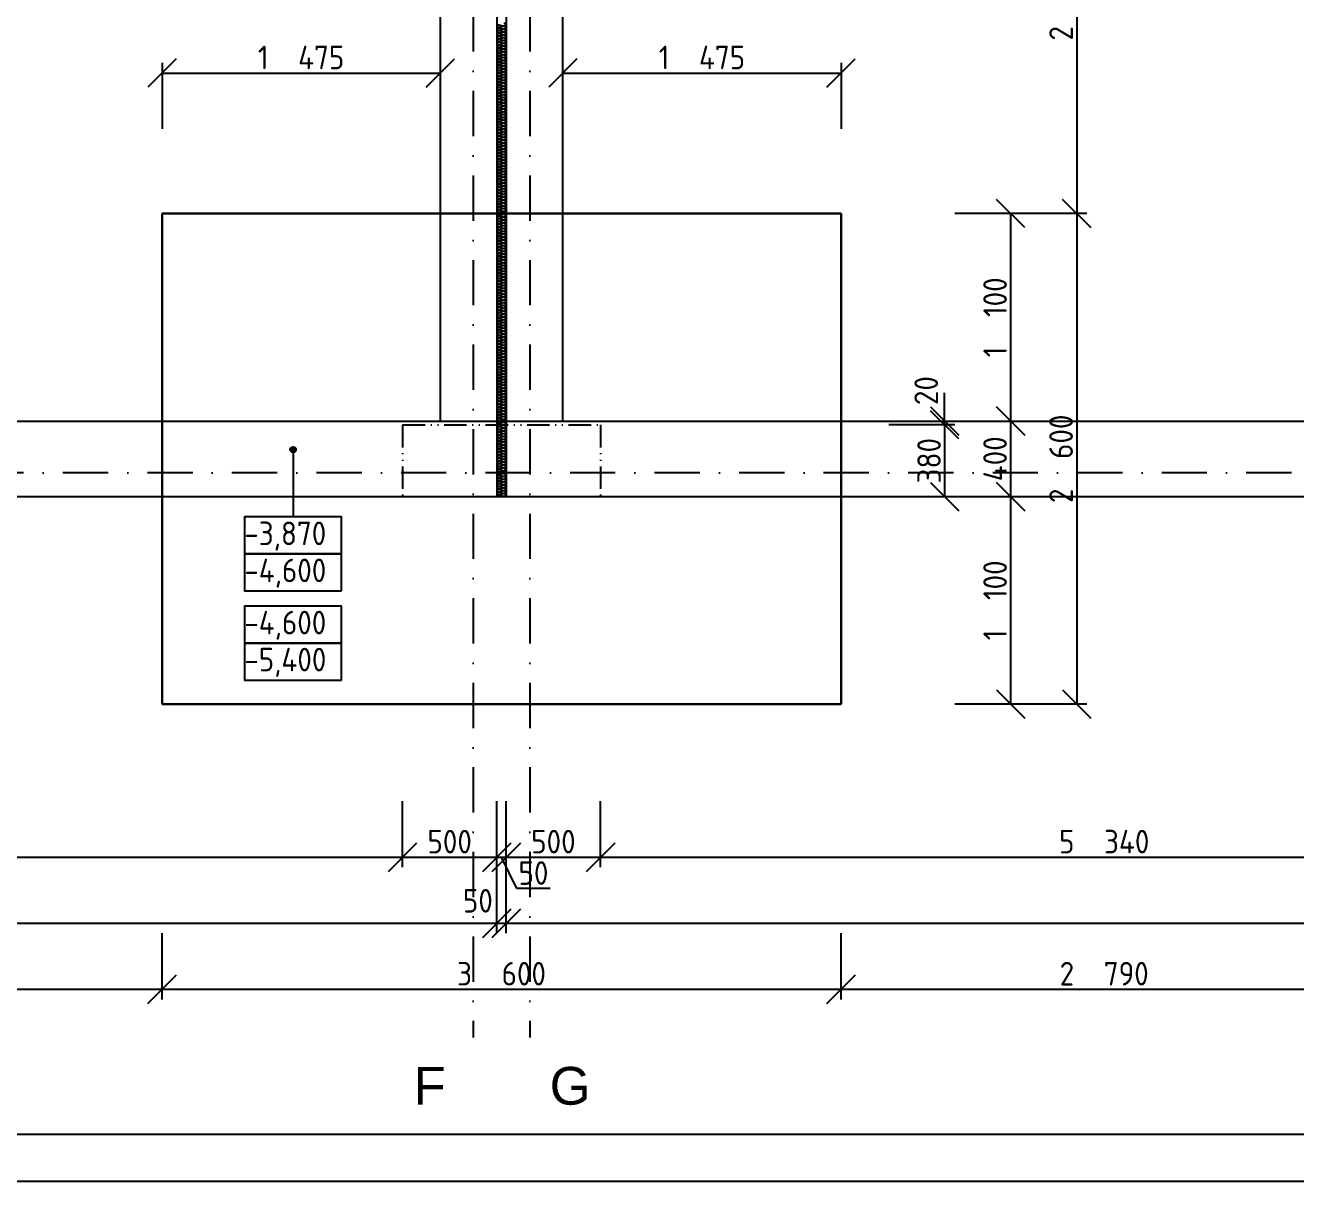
# Model space of a CAD drawing. Extents: x 4511820 to 5180432, y -1526536 to -944957.
# Drawn here: x 5004902 to 5011636, y -1502899 to -1496771 of the extents above; entities that cross this region are included whole.
import ezdxf

# ---------------------------------------------------------------- set-up
doc = ezdxf.new("R2010")
doc.units = 0
doc.header["$MEASUREMENT"] = 0
doc.linetypes.add('ACAD_ISO12W100', pattern=[22, 12, -3, 0.5, -3, 0.5, -3])
doc.linetypes.add('BODKOCIARKOVANA_3', pattern=[5.6, 3, -1.3, 0, -1.3])
doc.layers.get('0').update_dxf_attribs({"linetype": 'CONTINUOUS'})
doc.layers.get('Defpoints').update_dxf_attribs({"color": 61, "linetype": 'CONTINUOUS'})
for name, color, linetype in [('KÓTY', 4, 'CONTINUOUS'), ('MÚRY', 1, 'CONTINUOUS'), ('osi', 253, 'CONTINUOUS'), ('TENKÁ', 7, 'CONTINUOUS'), ('ŠRAFY', 82, 'CONTINUOUS')]:
    doc.layers.add(name, color=color, linetype=linetype)
doc.styles.add('styl1', font='arial.ttf')
doc.styles.add('STYLE1', font='isocp.shx')
doc.dimstyles.new('STANDARD-50', dxfattribs={"dimtxt": 125, "dimasz": 150, "dimexe": 10, "dimexo": 200, "dimgap": 20, "dimtad": 1, "dimdsep": 46, "dimlunit": 6, "dimtxsty": 'STYLE1', "dimblk1": 'OBLIQUE', "dimblk2": 'OBLIQUE', "dimsah": 1, "dimcen": 2.5, "dimse1": 1, "dimse2": 1, "dimadec": 0, "dimazin": 0, "dimtfac": 1, "dimtmove": 1, "dimatfit": 3, "dimldrblk": 'OBLIQUE', "dimfxl": 1, "dimtolj": 1, "dimtzin": 0, "dimarcsym": 0})

# ---------------------------------------------------------------- blocks, each defined once
blk = doc.blocks.new('_OBLIQUE')
at = {"color": 0, "linetype": 'ByBlock'}
blk.add_line((-0.5, -0.5), (0.5, 0.5), dxfattribs=at)
blk = doc.blocks.new('*D43575')
at = {"layer": 'Defpoints', "color": 0}
for p in [(5002611, -1500368), (5005626, -1500368), (5005626, -1501879.5)]:
    blk.add_point(p, dxfattribs=at)
at = {"layer": 'KÓTY', "color": 0, "lineweight": -2}
blk.add_line((5002611, -1501879.5), (5005626, -1501879.5), dxfattribs=at)
at = {"layer": 'KÓTY', "color": 0, "linetype": 'ByBlock', "lineweight": -2, "xscale": 150, "yscale": 150, "zscale": 150, "rotation": 180}
blk.add_blockref('_OBLIQUE', (5002611, -1501879.5), dxfattribs=at)
at = {"layer": 'KÓTY', "color": 0, "linetype": 'ByBlock', "lineweight": -2, "xscale": 150, "yscale": 150, "zscale": 150}
blk.add_blockref('_OBLIQUE', (5005626, -1501879.5), dxfattribs=at)
at = {"layer": 'KÓTY', "color": 0, "insert": (5004118.5, -1501797), "char_height": 125, "attachment_point": 5, "style": 'STYLE1'}
blk.add_mtext('\\A1;3ﾠ015', dxfattribs=at)
blk = doc.blocks.new('*D43576')
at = {"layer": 'Defpoints', "color": 0}
for p in [(5005626, -1500368), (5009226, -1500368), (5009226, -1501879.5)]:
    blk.add_point(p, dxfattribs=at)
at = {"layer": 'KÓTY', "color": 0, "lineweight": -2}
blk.add_line((5005626, -1501879.5), (5009226, -1501879.5), dxfattribs=at)
at = {"layer": 'KÓTY', "color": 0, "linetype": 'ByBlock', "lineweight": -2, "xscale": 150, "yscale": 150, "zscale": 150, "rotation": 180}
blk.add_blockref('_OBLIQUE', (5005626, -1501879.5), dxfattribs=at)
at = {"layer": 'KÓTY', "color": 0, "linetype": 'ByBlock', "lineweight": -2, "xscale": 150, "yscale": 150, "zscale": 150}
blk.add_blockref('_OBLIQUE', (5009226, -1501879.5), dxfattribs=at)
at = {"layer": 'KÓTY', "color": 0, "insert": (5007426, -1501797), "char_height": 125, "attachment_point": 5, "style": 'STYLE1'}
blk.add_mtext('\\A1;3ﾠ600', dxfattribs=at)
blk = doc.blocks.new('*D43577')
at = {"layer": 'Defpoints', "color": 0}
for p in [(5009226, -1500368), (5012016, -1500368), (5012016, -1501879.5)]:
    blk.add_point(p, dxfattribs=at)
at = {"layer": 'KÓTY', "color": 0, "lineweight": -2}
blk.add_line((5009226, -1501879.5), (5012016, -1501879.5), dxfattribs=at)
at = {"layer": 'KÓTY', "color": 0, "linetype": 'ByBlock', "lineweight": -2, "xscale": 150, "yscale": 150, "zscale": 150, "rotation": 180}
blk.add_blockref('_OBLIQUE', (5009226, -1501879.5), dxfattribs=at)
at = {"layer": 'KÓTY', "color": 0, "linetype": 'ByBlock', "lineweight": -2, "xscale": 150, "yscale": 150, "zscale": 150}
blk.add_blockref('_OBLIQUE', (5012016, -1501879.5), dxfattribs=at)
at = {"layer": 'KÓTY', "color": 0, "insert": (5010621, -1501797), "char_height": 125, "attachment_point": 5, "style": 'STYLE1'}
blk.add_mtext('\\A1;2ﾠ790', dxfattribs=at)
blk = doc.blocks.new('*D43588')
at = {"layer": 'Defpoints', "color": 0}
for p in [(5001511, -1499078), (5006901, -1499268), (5006901, -1501179.5)]:
    blk.add_point(p, dxfattribs=at)
at = {"layer": 'KÓTY', "color": 0, "lineweight": -2}
blk.add_line((5001511, -1501179.5), (5006901, -1501179.5), dxfattribs=at)
at = {"layer": 'KÓTY', "color": 0, "linetype": 'ByBlock', "lineweight": -2, "xscale": 150, "yscale": 150, "zscale": 150, "rotation": 180}
blk.add_blockref('_OBLIQUE', (5001511, -1501179.5), dxfattribs=at)
at = {"layer": 'KÓTY', "color": 0, "linetype": 'ByBlock', "lineweight": -2, "xscale": 150, "yscale": 150, "zscale": 150}
blk.add_blockref('_OBLIQUE', (5006901, -1501179.5), dxfattribs=at)
at = {"layer": 'KÓTY', "color": 0, "insert": (5004206, -1501097), "char_height": 125, "attachment_point": 5, "style": 'STYLE1'}
blk.add_mtext('\\A1;5ﾠ390', dxfattribs=at)
blk = doc.blocks.new('*D43589')
at = {"layer": 'Defpoints', "color": 0}
for p in [(5006901, -1499268), (5007401, -1499268), (5007401, -1501179.5)]:
    blk.add_point(p, dxfattribs=at)
at = {"layer": 'KÓTY', "color": 0, "lineweight": -2}
blk.add_line((5006901, -1501179.5), (5007401, -1501179.5), dxfattribs=at)
at = {"layer": 'KÓTY', "color": 0, "linetype": 'ByBlock', "lineweight": -2, "xscale": 150, "yscale": 150, "zscale": 150, "rotation": 180}
blk.add_blockref('_OBLIQUE', (5006901, -1501179.5), dxfattribs=at)
at = {"layer": 'KÓTY', "color": 0, "linetype": 'ByBlock', "lineweight": -2, "xscale": 150, "yscale": 150, "zscale": 150}
blk.add_blockref('_OBLIQUE', (5007401, -1501179.5), dxfattribs=at)
at = {"layer": 'KÓTY', "color": 0, "insert": (5007151, -1501097), "char_height": 125, "attachment_point": 5, "style": 'STYLE1'}
blk.add_mtext('\\A1;500', dxfattribs=at)
blk = doc.blocks.new('*D43590')
at = {"layer": 'Defpoints', "color": 0}
for p in [(5007401, -1499268), (5007451, -1499268), (5007451, -1501179.5)]:
    blk.add_point(p, dxfattribs=at)
at = {"layer": 'KÓTY', "color": 0, "lineweight": -2}
for p, q in [((5007401, -1501179.5), (5007451, -1501179.5)), ((5007506.5, -1501346), (5007426, -1501179.5)), ((5007684.1, -1501346), (5007506.5, -1501346))]:
    blk.add_line(p, q, dxfattribs=at)
at = {"layer": 'KÓTY', "color": 0, "linetype": 'ByBlock', "lineweight": -2, "xscale": 150, "yscale": 150, "zscale": 150, "rotation": 180}
blk.add_blockref('_OBLIQUE', (5007401, -1501179.5), dxfattribs=at)
at = {"layer": 'KÓTY', "color": 0, "linetype": 'ByBlock', "lineweight": -2, "xscale": 150, "yscale": 150, "zscale": 150}
blk.add_blockref('_OBLIQUE', (5007451, -1501179.5), dxfattribs=at)
at = {"layer": 'KÓTY', "color": 0, "insert": (5007595.3, -1501263.5), "char_height": 125, "attachment_point": 5, "style": 'STYLE1'}
blk.add_mtext('\\A1;50', dxfattribs=at)
blk = doc.blocks.new('*D43591')
at = {"layer": 'Defpoints', "color": 0}
for p in [(5007451, -1499268), (5007951, -1499268), (5007951, -1501179.5)]:
    blk.add_point(p, dxfattribs=at)
at = {"layer": 'KÓTY', "color": 0, "lineweight": -2}
blk.add_line((5007451, -1501179.5), (5007951, -1501179.5), dxfattribs=at)
at = {"layer": 'KÓTY', "color": 0, "linetype": 'ByBlock', "lineweight": -2, "xscale": 150, "yscale": 150, "zscale": 150, "rotation": 180}
blk.add_blockref('_OBLIQUE', (5007451, -1501179.5), dxfattribs=at)
at = {"layer": 'KÓTY', "color": 0, "linetype": 'ByBlock', "lineweight": -2, "xscale": 150, "yscale": 150, "zscale": 150}
blk.add_blockref('_OBLIQUE', (5007951, -1501179.5), dxfattribs=at)
at = {"layer": 'KÓTY', "color": 0, "insert": (5007701, -1501097), "char_height": 125, "attachment_point": 5, "style": 'STYLE1'}
blk.add_mtext('\\A1;500', dxfattribs=at)
blk = doc.blocks.new('*D43592')
at = {"layer": 'Defpoints', "color": 0}
for p in [(5007951, -1499268), (5013291, -1499268), (5013291, -1501179.5)]:
    blk.add_point(p, dxfattribs=at)
at = {"layer": 'KÓTY', "color": 0, "lineweight": -2}
blk.add_line((5007951, -1501179.5), (5013291, -1501179.5), dxfattribs=at)
at = {"layer": 'KÓTY', "color": 0, "linetype": 'ByBlock', "lineweight": -2, "xscale": 150, "yscale": 150, "zscale": 150, "rotation": 180}
blk.add_blockref('_OBLIQUE', (5007951, -1501179.5), dxfattribs=at)
at = {"layer": 'KÓTY', "color": 0, "linetype": 'ByBlock', "lineweight": -2, "xscale": 150, "yscale": 150, "zscale": 150}
blk.add_blockref('_OBLIQUE', (5013291, -1501179.5), dxfattribs=at)
at = {"layer": 'KÓTY', "color": 0, "insert": (5010621, -1501097), "char_height": 125, "attachment_point": 5, "style": 'STYLE1'}
blk.add_mtext('\\A1;5ﾠ340', dxfattribs=at)
blk = doc.blocks.new('*D43606')
at = {"layer": 'Defpoints', "color": 0}
for p in [(5000461, -1499268), (5007401, -1499268), (5007401, -1501529.5)]:
    blk.add_point(p, dxfattribs=at)
at = {"layer": 'KÓTY', "color": 0, "lineweight": -2}
blk.add_line((5000461, -1501529.5), (5007401, -1501529.5), dxfattribs=at)
at = {"layer": 'KÓTY', "color": 0, "linetype": 'ByBlock', "lineweight": -2, "xscale": 150, "yscale": 150, "zscale": 150, "rotation": 180}
blk.add_blockref('_OBLIQUE', (5000461, -1501529.5), dxfattribs=at)
at = {"layer": 'KÓTY', "color": 0, "linetype": 'ByBlock', "lineweight": -2, "xscale": 150, "yscale": 150, "zscale": 150}
blk.add_blockref('_OBLIQUE', (5007401, -1501529.5), dxfattribs=at)
at = {"layer": 'KÓTY', "color": 0, "insert": (5003931, -1501447), "char_height": 125, "attachment_point": 5, "style": 'STYLE1'}
blk.add_mtext('\\A1;6ﾠ940', dxfattribs=at)
blk = doc.blocks.new('*D43607')
at = {"layer": 'Defpoints', "color": 0}
for p in [(5007401, -1499618), (5007451, -1499618), (5007451, -1501529.5)]:
    blk.add_point(p, dxfattribs=at)
at = {"layer": 'KÓTY', "color": 0, "lineweight": -2}
blk.add_line((5007401, -1501529.5), (5007451, -1501529.5), dxfattribs=at)
at = {"layer": 'KÓTY', "color": 0, "linetype": 'ByBlock', "lineweight": -2, "xscale": 150, "yscale": 150, "zscale": 150, "rotation": 180}
blk.add_blockref('_OBLIQUE', (5007401, -1501529.5), dxfattribs=at)
at = {"layer": 'KÓTY', "color": 0, "linetype": 'ByBlock', "lineweight": -2, "xscale": 150, "yscale": 150, "zscale": 150}
blk.add_blockref('_OBLIQUE', (5007451, -1501529.5), dxfattribs=at)
at = {"layer": 'KÓTY', "color": 0, "insert": (5007300.5, -1501410.5), "char_height": 125, "attachment_point": 5, "style": 'STYLE1'}
blk.add_mtext('\\A1;50', dxfattribs=at)
blk = doc.blocks.new('*D43608')
at = {"layer": 'Defpoints', "color": 0}
for p in [(5007451, -1499268), (5021031, -1499268), (5021031, -1501529.5)]:
    blk.add_point(p, dxfattribs=at)
at = {"layer": 'KÓTY', "color": 0, "lineweight": -2}
blk.add_line((5007451, -1501529.5), (5021031, -1501529.5), dxfattribs=at)
at = {"layer": 'KÓTY', "color": 0, "linetype": 'ByBlock', "lineweight": -2, "xscale": 150, "yscale": 150, "zscale": 150, "rotation": 180}
blk.add_blockref('_OBLIQUE', (5007451, -1501529.5), dxfattribs=at)
at = {"layer": 'KÓTY', "color": 0, "linetype": 'ByBlock', "lineweight": -2, "xscale": 150, "yscale": 150, "zscale": 150}
blk.add_blockref('_OBLIQUE', (5021031, -1501529.5), dxfattribs=at)
at = {"layer": 'KÓTY', "color": 0, "insert": (5014241, -1501447), "char_height": 125, "attachment_point": 5, "style": 'STYLE1'}
blk.add_mtext('\\A1;13ﾠ580', dxfattribs=at)
blk = doc.blocks.new('*D43657')
at = {"layer": 'Defpoints', "color": 0}
for p in [(5009226, -1497768), (5009226, -1500368), (5010475, -1500368)]:
    blk.add_point(p, dxfattribs=at)
at = {"layer": 'KÓTY', "color": 0, "lineweight": -2}
blk.add_line((5010475, -1497768), (5010475, -1500368), dxfattribs=at)
at = {"layer": 'KÓTY', "color": 0, "linetype": 'ByBlock', "lineweight": -2, "xscale": 150, "yscale": 150, "zscale": 150}
for p, rotation in [((5010475, -1497768), 90), ((5010475, -1500368), 270)]:
    blk.add_blockref('_OBLIQUE', p, dxfattribs=dict(at, rotation=rotation))
at = {"layer": 'KÓTY', "color": 0, "insert": (5010392.5, -1499068), "char_height": 125, "attachment_point": 5, "rotation": 90, "style": 'STYLE1'}
blk.add_mtext('\\A1;2ﾠ600', dxfattribs=at)
blk = doc.blocks.new('*D43659')
at = {"layer": 'Defpoints', "color": 0}
for p in [(5009226, -1497768), (5009226, -1498868), (5010125, -1498868)]:
    blk.add_point(p, dxfattribs=at)
at = {"layer": 'KÓTY', "color": 0, "lineweight": -2}
blk.add_line((5010125, -1497768), (5010125, -1498868), dxfattribs=at)
at = {"layer": 'KÓTY', "color": 0, "linetype": 'ByBlock', "lineweight": -2, "xscale": 150, "yscale": 150, "zscale": 150}
for p, rotation in [((5010125, -1497768), 90), ((5010125, -1498868), 270)]:
    blk.add_blockref('_OBLIQUE', p, dxfattribs=dict(at, rotation=rotation))
at = {"layer": 'KÓTY', "color": 0, "insert": (5010042.5, -1498318), "char_height": 125, "attachment_point": 5, "rotation": 90, "style": 'STYLE1'}
blk.add_mtext('\\A1;1ﾠ100', dxfattribs=at)
blk = doc.blocks.new('*D43660')
at = {"layer": 'Defpoints', "color": 0}
for p in [(5009226, -1498868), (5009226, -1499268), (5010125, -1499268)]:
    blk.add_point(p, dxfattribs=at)
at = {"layer": 'KÓTY', "color": 0, "lineweight": -2}
blk.add_line((5010125, -1498868), (5010125, -1499268), dxfattribs=at)
at = {"layer": 'KÓTY', "color": 0, "linetype": 'ByBlock', "lineweight": -2, "xscale": 150, "yscale": 150, "zscale": 150}
for p, rotation in [((5010125, -1498868), 90), ((5010125, -1499268), 270)]:
    blk.add_blockref('_OBLIQUE', p, dxfattribs=dict(at, rotation=rotation))
at = {"layer": 'KÓTY', "color": 0, "insert": (5010042.5, -1499068), "char_height": 125, "attachment_point": 5, "rotation": 90, "style": 'STYLE1'}
blk.add_mtext('\\A1;400', dxfattribs=at)
blk = doc.blocks.new('*D43661')
at = {"layer": 'Defpoints', "color": 0}
for p in [(5009226, -1499268), (5009226, -1500368), (5010125, -1500368)]:
    blk.add_point(p, dxfattribs=at)
at = {"layer": 'KÓTY', "color": 0, "lineweight": -2}
blk.add_line((5010125, -1499268), (5010125, -1500368), dxfattribs=at)
at = {"layer": 'KÓTY', "color": 0, "linetype": 'ByBlock', "lineweight": -2, "xscale": 150, "yscale": 150, "zscale": 150}
for p, rotation in [((5010125, -1499268), 90), ((5010125, -1500368), 270)]:
    blk.add_blockref('_OBLIQUE', p, dxfattribs=dict(at, rotation=rotation))
at = {"layer": 'KÓTY', "color": 0, "insert": (5010042.5, -1499818), "char_height": 125, "attachment_point": 5, "rotation": 90, "style": 'STYLE1'}
blk.add_mtext('\\A1;1ﾠ100', dxfattribs=at)
blk = doc.blocks.new('*D43662')
at = {"layer": 'Defpoints', "color": 0}
for p in [(5008126, -1498888), (5008126, -1499268), (5009775, -1499268)]:
    blk.add_point(p, dxfattribs=at)
at = {"layer": 'KÓTY', "color": 0, "lineweight": -2}
blk.add_line((5009775, -1498888), (5009775, -1499268), dxfattribs=at)
at = {"layer": 'KÓTY', "color": 0, "linetype": 'ByBlock', "lineweight": -2, "xscale": 150, "yscale": 150, "zscale": 150}
for p, rotation in [((5009775, -1498888), 90), ((5009775, -1499268), 270)]:
    blk.add_blockref('_OBLIQUE', p, dxfattribs=dict(at, rotation=rotation))
at = {"layer": 'KÓTY', "color": 0, "insert": (5009692.5, -1499078), "char_height": 125, "attachment_point": 5, "rotation": 90, "style": 'STYLE1'}
blk.add_mtext('\\A1;380', dxfattribs=at)
blk = doc.blocks.new('*D43663')
at = {"layer": 'Defpoints', "color": 0}
for p in [(5008126, -1498868), (5009775, -1498868), (5008126, -1498888)]:
    blk.add_point(p, dxfattribs=at)
at = {"layer": 'KÓTY', "color": 0, "lineweight": -2}
for p, q in [((5009775, -1498868), (5009775, -1498718)), ((5009775, -1498888), (5009775, -1498868)), ((5009775, -1498888), (5009775, -1499038))]:
    blk.add_line(p, q, dxfattribs=at)
at = {"layer": 'KÓTY', "color": 0, "linetype": 'ByBlock', "lineweight": -2, "xscale": 150, "yscale": 150, "zscale": 150}
for p, rotation in [((5009775, -1498868), 270), ((5009775, -1498888), 90)]:
    blk.add_blockref('_OBLIQUE', p, dxfattribs=dict(at, rotation=rotation))
at = {"layer": 'KÓTY', "color": 0, "insert": (5009677.5, -1498706.5), "char_height": 125, "attachment_point": 5, "rotation": 90, "style": 'STYLE1'}
blk.add_mtext('\\A1;20', dxfattribs=at)
blk = doc.blocks.new('*D43664')
at = {"layer": 'Defpoints', "color": 0}
for p in [(5008726, -1495468), (5008726, -1497768), (5010475, -1497768)]:
    blk.add_point(p, dxfattribs=at)
at = {"layer": 'KÓTY', "color": 0, "lineweight": -2}
blk.add_line((5010475, -1495468), (5010475, -1497768), dxfattribs=at)
at = {"layer": 'KÓTY', "color": 0, "linetype": 'ByBlock', "lineweight": -2, "xscale": 150, "yscale": 150, "zscale": 150}
for p, rotation in [((5010475, -1495468), 90), ((5010475, -1497768), 270)]:
    blk.add_blockref('_OBLIQUE', p, dxfattribs=dict(at, rotation=rotation))
at = {"layer": 'KÓTY', "color": 0, "insert": (5010392.5, -1496618), "char_height": 125, "attachment_point": 5, "rotation": 90, "style": 'STYLE1'}
blk.add_mtext('\\A1;2ﾠ300', dxfattribs=at)
blk = doc.blocks.new('*D43676')
at = {"layer": 'Defpoints', "color": 0}
for p in [(5007101, -1497023.5), (5005626, -1497768), (5007101, -1497768)]:
    blk.add_point(p, dxfattribs=at)
at = {"layer": 'KÓTY', "color": 0, "lineweight": -2}
blk.add_line((5005626, -1497023.5), (5007101, -1497023.5), dxfattribs=at)
at = {"layer": 'KÓTY', "color": 0, "linetype": 'ByBlock', "lineweight": -2, "xscale": 150, "yscale": 150, "zscale": 150, "rotation": 180}
blk.add_blockref('_OBLIQUE', (5005626, -1497023.5), dxfattribs=at)
at = {"layer": 'KÓTY', "color": 0, "linetype": 'ByBlock', "lineweight": -2, "xscale": 150, "yscale": 150, "zscale": 150}
blk.add_blockref('_OBLIQUE', (5007101, -1497023.5), dxfattribs=at)
at = {"layer": 'KÓTY', "color": 0, "insert": (5006363.5, -1496941), "char_height": 125, "attachment_point": 5, "style": 'STYLE1'}
blk.add_mtext('\\A1;1ﾠ475', dxfattribs=at)
blk = doc.blocks.new('*D43677')
at = {"layer": 'Defpoints', "color": 0}
for p in [(5009226, -1497023.5), (5007751, -1497768), (5009226, -1497768)]:
    blk.add_point(p, dxfattribs=at)
at = {"layer": 'KÓTY', "color": 0, "lineweight": -2}
blk.add_line((5007751, -1497023.5), (5009226, -1497023.5), dxfattribs=at)
at = {"layer": 'KÓTY', "color": 0, "linetype": 'ByBlock', "lineweight": -2, "xscale": 150, "yscale": 150, "zscale": 150, "rotation": 180}
blk.add_blockref('_OBLIQUE', (5007751, -1497023.5), dxfattribs=at)
at = {"layer": 'KÓTY', "color": 0, "linetype": 'ByBlock', "lineweight": -2, "xscale": 150, "yscale": 150, "zscale": 150}
blk.add_blockref('_OBLIQUE', (5009226, -1497023.5), dxfattribs=at)
at = {"layer": 'KÓTY', "color": 0, "insert": (5008488.5, -1496941), "char_height": 125, "attachment_point": 5, "style": 'STYLE1'}
blk.add_mtext('\\A1;1ﾠ475', dxfattribs=at)

msp = doc.modelspace()

# ---------------------------------------------------------------- hatches: boundary and pattern name
at = {"layer": 'KÓTY', "ltscale": 0.25}
msp.add_hatch(color=256, dxfattribs=at).paths.add_polyline_path([(5006321, -1499034.316, 1), (5006321, -1499004.316, 1)])

# ---------------------------------------------------------------- linework, layer by layer
at = {"layer": 'KÓTY'}
for p, q in [((5005626, -1496970.097), (5005626, -1497320.097)), ((5005626, -1496970.097), (5005626, -1497320.097)), ((5009226, -1496970.097), (5009226, -1497320.097)), ((5009226, -1496970.097), (5009226, -1497320.097)), ((5010178.403, -1497768), (5009828.403, -1497768)), ((5010528.403, -1497768), (5010178.403, -1497768)), ((5009828.403, -1498888), (5009478.403, -1498888)), ((5006321, -1499019.316), (5006321, -1499375.5)), ((5010178.403, -1500368), (5009828.403, -1500368)), ((5010528.403, -1500368), (5010178.403, -1500368)), ((5006901, -1501232.903), (5006901, -1500882.903)), ((5007401, -1501232.903), (5007401, -1500882.903)), ((5007451, -1501232.903), (5007451, -1500882.903)), ((5007951, -1501232.903), (5007951, -1500882.903)), ((5007401, -1501582.903), (5007401, -1501232.903)), ((5007451, -1501582.903), (5007451, -1501232.903)), ((5005626, -1501932.903), (5005626, -1501582.903)), ((5009226, -1501932.903), (5009226, -1501582.903))]:
    msp.add_line(p, q, dxfattribs=at)
at = {"layer": 'KÓTY', "ltscale": 0.25}
msp.add_circle((5006321, -1499019.316), 15, dxfattribs=at)
at = {"layer": 'MÚRY', "linetype": 'Continuous', "lineweight": 30}
for p, q in [((5005626, -1497768), (5009226, -1497768)), ((5005626, -1497768), (5005626, -1500368)), ((5009226, -1497768), (5009226, -1500368)), ((5005626, -1500368), (5009226, -1500368))]:
    msp.add_line(p, q, dxfattribs=at)
at = {"layer": 'osi', "linetype": 'BODKOCIARKOVANA_3', "ltscale": 80}
for p, q in [((5007276, -1463510.809), (5007276, -1502135.094)), ((5007576, -1463510.809), (5007576, -1502135.094)), ((5043429.122, -1499143), (4978440.258, -1499143))]:
    msp.add_line(p, q, dxfattribs=at)
at = {"layer": 'TENKÁ'}
for p, q in [((5007401, -1485588), (5007401, -1499268)), ((5007451, -1485588), (5007451, -1499268)), ((5007101, -1485988), (5007101, -1498868)), ((5007751, -1498868), (5007751, -1485988)), ((5000861, -1498868), (5020631, -1498868)), ((4980571, -1499268), (5021031, -1499268))]:
    msp.add_line(p, q, dxfattribs=at)
at = {"layer": 'TENKÁ', "color": 40, "linetype": 'ACAD_ISO12W100', "ltscale": 10}
for p, q in [((5006901, -1498888), (5007951, -1498888)), ((5006901, -1498888), (5006901, -1499268)), ((5007951, -1498888), (5007951, -1499268))]:
    msp.add_line(p, q, dxfattribs=at)
at = {"layer": 'TENKÁ', "color": 7}
for p, q in [((5054287, -1502648.728), (4978164.533, -1502648.728)), ((5054537, -1502898.728), (4977914.533, -1502898.728))]:
    msp.add_line(p, q, dxfattribs=at)
at = {"layer": 'TENKÁ', "ltscale": 0.25}
for points in [[(5006578.316, -1499571.75), (5006578.316, -1499375.5), (5006063.684, -1499375.5), (5006063.684, -1499571.75)], [(5006578.316, -1499768), (5006578.316, -1499571.75), (5006063.684, -1499571.75), (5006063.684, -1499768)], [(5006578.316, -1500044.5), (5006578.316, -1499848.25), (5006063.684, -1499848.25), (5006063.684, -1500044.5)], [(5006578.316, -1500240.75), (5006578.316, -1500044.5), (5006063.684, -1500044.5), (5006063.684, -1500240.75)]]:
    msp.add_lwpolyline(points, close=True, dxfattribs=at)
at = {"layer": 'ŠRAFY'}
for points in [[(5007447.999, -1496798.297, 0.50326334), (5007438.363, -1496790.932), (5007414.146, -1496797.895, -1.32801381), (5007414.146, -1496783.382), (5007438.363, -1496790.344, 1.32801381), (5007438.363, -1496775.832), (5007414.146, -1496782.794, -1.32801381), (5007414.146, -1496768.281), (5007438.363, -1496775.244, 1.32801381), (5007438.363, -1496760.731)], [(5007447.999, -1497009.708, 0.50326334), (5007438.363, -1497002.344), (5007414.146, -1497009.306, -1.32801381), (5007414.146, -1496994.793), (5007438.363, -1497001.756, 1.32801381), (5007438.363, -1496987.243), (5007414.146, -1496994.205, -1.32801381), (5007414.146, -1496979.692), (5007438.363, -1496986.655, 1.32801381), (5007438.363, -1496972.142), (5007414.146, -1496979.104, -1.32801381), (5007414.146, -1496964.592), (5007438.363, -1496971.554, 1.32801381), (5007438.363, -1496957.041), (5007414.146, -1496964.004, -1.32801381), (5007414.146, -1496949.491), (5007438.363, -1496956.453, 1.32801381), (5007438.363, -1496941.94), (5007414.146, -1496948.903, -1.32801381), (5007414.146, -1496934.39), (5007438.363, -1496941.352, 1.32801381), (5007438.363, -1496926.84), (5007414.146, -1496933.802, -1.32801381), (5007414.146, -1496919.289), (5007438.363, -1496926.252, 1.32801381), (5007438.363, -1496911.739), (5007414.146, -1496918.701, -1.32801381), (5007414.146, -1496904.188), (5007438.363, -1496911.151, 1.32801381), (5007438.363, -1496896.638), (5007414.146, -1496903.6, -1.32801381), (5007414.146, -1496889.088), (5007438.363, -1496896.05, 1.32801381), (5007438.363, -1496881.537), (5007414.146, -1496888.5, -1.32801381), (5007414.146, -1496873.987), (5007438.363, -1496880.949, 1.32801381), (5007438.363, -1496866.436), (5007414.146, -1496873.399, -1.32801381), (5007414.146, -1496858.886), (5007438.363, -1496865.848, 1.32801381), (5007438.363, -1496851.336), (5007414.146, -1496858.298, -1.32801381), (5007414.146, -1496843.785), (5007438.363, -1496850.748, 1.32801381), (5007438.363, -1496836.235), (5007414.146, -1496843.197, -1.32801381), (5007414.146, -1496828.684), (5007438.363, -1496835.647, 1.32801381), (5007438.363, -1496821.134), (5007414.146, -1496828.096, -1.32801381), (5007414.146, -1496813.584), (5007438.363, -1496820.546, 1.32801381), (5007438.363, -1496806.033), (5007414.146, -1496812.996, -1.32801381), (5007414.146, -1496798.483), (5007438.363, -1496805.445, 0.71622723), (5007446.526, -1496793.708, 0.71622723)], [(5007447.999, -1497221.119, 0.50326334), (5007438.363, -1497213.755), (5007414.146, -1497220.717, -1.32801381), (5007414.146, -1497206.204), (5007438.363, -1497213.167, 1.32801381), (5007438.363, -1497198.654), (5007414.146, -1497205.616, -1.32801381), (5007414.146, -1497191.104), (5007438.363, -1497198.066, 1.32801381), (5007438.363, -1497183.553), (5007414.146, -1497190.516, -1.32801381), (5007414.146, -1497176.003), (5007438.363, -1497182.965, 1.32801381), (5007438.363, -1497168.452), (5007414.146, -1497175.415, -1.32801381), (5007414.146, -1497160.902), (5007438.363, -1497167.864, 1.32801381), (5007438.363, -1497153.352), (5007414.146, -1497160.314, -1.32801381), (5007414.146, -1497145.801), (5007438.363, -1497152.764, 1.32801381), (5007438.363, -1497138.251), (5007414.146, -1497145.213, -1.32801381), (5007414.146, -1497130.7), (5007438.363, -1497137.663, 1.32801381), (5007438.363, -1497123.15), (5007414.146, -1497130.112, -1.32801381), (5007414.146, -1497115.6), (5007438.363, -1497122.562, 1.32801381), (5007438.363, -1497108.049), (5007414.146, -1497115.012, -1.32801381), (5007414.146, -1497100.499), (5007438.363, -1497107.461, 1.32801381), (5007438.363, -1497092.948), (5007414.146, -1497099.911, -1.32801381), (5007414.146, -1497085.398), (5007438.363, -1497092.36, 1.32801381), (5007438.363, -1497077.848), (5007414.146, -1497084.81, -1.32801381), (5007414.146, -1497070.297), (5007438.363, -1497077.26, 1.32801381), (5007438.363, -1497062.747), (5007414.146, -1497069.709, -1.32801381), (5007414.146, -1497055.196), (5007438.363, -1497062.159, 1.32801381), (5007438.363, -1497047.646), (5007414.146, -1497054.608, -1.32801381), (5007414.146, -1497040.096), (5007438.363, -1497047.058, 1.32801381), (5007438.363, -1497032.545), (5007414.146, -1497039.508, -1.32801381), (5007414.146, -1497024.995), (5007438.363, -1497031.957, 1.32801381), (5007438.363, -1497017.444), (5007414.146, -1497024.407, -1.32801381), (5007414.146, -1497009.894), (5007438.363, -1497016.856, 0.71622723), (5007446.526, -1497005.119, 0.71622723)], [(5007447.999, -1497432.53, 0.50326334), (5007438.363, -1497425.166), (5007414.146, -1497432.128, -1.32801381), (5007414.146, -1497417.616), (5007438.363, -1497424.578, 1.32801381), (5007438.363, -1497410.065), (5007414.146, -1497417.028, -1.32801381), (5007414.146, -1497402.515), (5007438.363, -1497409.477, 1.32801381), (5007438.363, -1497394.964), (5007414.146, -1497401.927, -1.32801381), (5007414.146, -1497387.414), (5007438.363, -1497394.376, 1.32801381), (5007438.363, -1497379.864), (5007414.146, -1497386.826, -1.32801381), (5007414.146, -1497372.313), (5007438.363, -1497379.276, 1.32801381), (5007438.363, -1497364.763), (5007414.146, -1497371.725, -1.32801381), (5007414.146, -1497357.212), (5007438.363, -1497364.175, 1.32801381), (5007438.363, -1497349.662), (5007414.146, -1497356.624, -1.32801381), (5007414.146, -1497342.112), (5007438.363, -1497349.074, 1.32801381), (5007438.363, -1497334.561), (5007414.146, -1497341.524, -1.32801381), (5007414.146, -1497327.011), (5007438.363, -1497333.973, 1.32801381), (5007438.363, -1497319.46), (5007414.146, -1497326.423, -1.32801381), (5007414.146, -1497311.91), (5007438.363, -1497318.872, 1.32801381), (5007438.363, -1497304.36), (5007414.146, -1497311.322, -1.32801381), (5007414.146, -1497296.809), (5007438.363, -1497303.772, 1.32801381), (5007438.363, -1497289.259), (5007414.146, -1497296.221, -1.32801381), (5007414.146, -1497281.708), (5007438.363, -1497288.671, 1.32801381), (5007438.363, -1497274.158), (5007414.146, -1497281.12, -1.32801381), (5007414.146, -1497266.608), (5007438.363, -1497273.57, 1.32801381), (5007438.363, -1497259.057), (5007414.146, -1497266.02, -1.32801381), (5007414.146, -1497251.507), (5007438.363, -1497258.469, 1.32801381), (5007438.363, -1497243.956), (5007414.146, -1497250.919, -1.32801381), (5007414.146, -1497236.406), (5007438.363, -1497243.368, 1.32801381), (5007438.363, -1497228.856), (5007414.146, -1497235.818, -1.32801381), (5007414.146, -1497221.305), (5007438.363, -1497228.268, 0.71622723), (5007446.526, -1497216.53, 0.71622723)], [(5007447.999, -1497643.941, 0.50326334), (5007438.363, -1497636.577), (5007414.146, -1497643.54, -1.32801381), (5007414.146, -1497629.027), (5007438.363, -1497635.989, 1.32801381), (5007438.363, -1497621.476), (5007414.146, -1497628.439, -1.32801381), (5007414.146, -1497613.926), (5007438.363, -1497620.888, 1.32801381), (5007438.363, -1497606.376), (5007414.146, -1497613.338, -1.32801381), (5007414.146, -1497598.825), (5007438.363, -1497605.788, 1.32801381), (5007438.363, -1497591.275), (5007414.146, -1497598.237, -1.32801381), (5007414.146, -1497583.724), (5007438.363, -1497590.687, 1.32801381), (5007438.363, -1497576.174), (5007414.146, -1497583.136, -1.32801381), (5007414.146, -1497568.624), (5007438.363, -1497575.586, 1.32801381), (5007438.363, -1497561.073), (5007414.146, -1497568.036, -1.32801381), (5007414.146, -1497553.523), (5007438.363, -1497560.485, 1.32801381), (5007438.363, -1497545.972), (5007414.146, -1497552.935, -1.32801381), (5007414.146, -1497538.422), (5007438.363, -1497545.384, 1.32801381), (5007438.363, -1497530.872), (5007414.146, -1497537.834, -1.32801381), (5007414.146, -1497523.321), (5007438.363, -1497530.284, 1.32801381), (5007438.363, -1497515.771), (5007414.146, -1497522.733, -1.32801381), (5007414.146, -1497508.22), (5007438.363, -1497515.183, 1.32801381), (5007438.363, -1497500.67), (5007414.146, -1497507.632, -1.32801381), (5007414.146, -1497493.12), (5007438.363, -1497500.082, 1.32801381), (5007438.363, -1497485.569), (5007414.146, -1497492.532, -1.32801381), (5007414.146, -1497478.019), (5007438.363, -1497484.981, 1.32801381), (5007438.363, -1497470.468), (5007414.146, -1497477.431, -1.32801381), (5007414.146, -1497462.918), (5007438.363, -1497469.88, 1.32801381), (5007438.363, -1497455.368), (5007414.146, -1497462.33, -1.32801381), (5007414.146, -1497447.817), (5007438.363, -1497454.78, 1.32801381), (5007438.363, -1497440.267), (5007414.146, -1497447.229, -1.32801381), (5007414.146, -1497432.716), (5007438.363, -1497439.679, 0.71622723), (5007446.526, -1497427.941, 0.71622723)], [(5007447.999, -1497855.353, 0.50326334), (5007438.363, -1497847.988), (5007414.146, -1497854.951, -1.32801381), (5007414.146, -1497840.438), (5007438.363, -1497847.4, 1.32801381), (5007438.363, -1497832.888), (5007414.146, -1497839.85, -1.32801381), (5007414.146, -1497825.337), (5007438.363, -1497832.3, 1.32801381), (5007438.363, -1497817.787), (5007414.146, -1497824.749, -1.32801381), (5007414.146, -1497810.236), (5007438.363, -1497817.199, 1.32801381), (5007438.363, -1497802.686), (5007414.146, -1497809.648, -1.32801381), (5007414.146, -1497795.136), (5007438.363, -1497802.098, 1.32801381), (5007438.363, -1497787.585), (5007414.146, -1497794.548, -1.32801381), (5007414.146, -1497780.035), (5007438.363, -1497786.997, 1.32801381), (5007438.363, -1497772.484), (5007414.146, -1497779.447, -1.32801381), (5007414.146, -1497764.934), (5007438.363, -1497771.896, 1.32801381), (5007438.363, -1497757.384), (5007414.146, -1497764.346, -1.32801381), (5007414.146, -1497749.833), (5007438.363, -1497756.796, 1.32801381), (5007438.363, -1497742.283), (5007414.146, -1497749.245, -1.32801381), (5007414.146, -1497734.732), (5007438.363, -1497741.695, 1.32801381), (5007438.363, -1497727.182), (5007414.146, -1497734.144, -1.32801381), (5007414.146, -1497719.632), (5007438.363, -1497726.594, 1.32801381), (5007438.363, -1497712.081), (5007414.146, -1497719.044, -1.32801381), (5007414.146, -1497704.531), (5007438.363, -1497711.493, 1.32801381), (5007438.363, -1497696.98), (5007414.146, -1497703.943, -1.32801381), (5007414.146, -1497689.43), (5007438.363, -1497696.392, 1.32801381), (5007438.363, -1497681.88), (5007414.146, -1497688.842, -1.32801381), (5007414.146, -1497674.329), (5007438.363, -1497681.292, 1.32801381), (5007438.363, -1497666.779), (5007414.146, -1497673.741, -1.32801381), (5007414.146, -1497659.228), (5007438.363, -1497666.191, 1.32801381), (5007438.363, -1497651.678), (5007414.146, -1497658.64, -1.32801381), (5007414.146, -1497644.128), (5007438.363, -1497651.09, 0.71622723), (5007446.526, -1497639.353, 0.71622723)], [(5007447.999, -1498066.764, 0.50326334), (5007438.363, -1498059.4), (5007414.146, -1498066.362, -1.32801381), (5007414.146, -1498051.849), (5007438.363, -1498058.812, 1.32801381), (5007438.363, -1498044.299), (5007414.146, -1498051.261, -1.32801381), (5007414.146, -1498036.748), (5007438.363, -1498043.711, 1.32801381), (5007438.363, -1498029.198), (5007414.146, -1498036.16, -1.32801381), (5007414.146, -1498021.648), (5007438.363, -1498028.61, 1.32801381), (5007438.363, -1498014.097), (5007414.146, -1498021.06, -1.32801381), (5007414.146, -1498006.547), (5007438.363, -1498013.509, 1.32801381), (5007438.363, -1497998.996), (5007414.146, -1498005.959, -1.32801381), (5007414.146, -1497991.446), (5007438.363, -1497998.408, 1.32801381), (5007438.363, -1497983.896), (5007414.146, -1497990.858, -1.32801381), (5007414.146, -1497976.345), (5007438.363, -1497983.308, 1.32801381), (5007438.363, -1497968.795), (5007414.146, -1497975.757, -1.32801381), (5007414.146, -1497961.244), (5007438.363, -1497968.207, 1.32801381), (5007438.363, -1497953.694), (5007414.146, -1497960.656, -1.32801381), (5007414.146, -1497946.144), (5007438.363, -1497953.106, 1.32801381), (5007438.363, -1497938.593), (5007414.146, -1497945.556, -1.32801381), (5007414.146, -1497931.043), (5007438.363, -1497938.005, 1.32801381), (5007438.363, -1497923.492), (5007414.146, -1497930.455, -1.32801381), (5007414.146, -1497915.942), (5007438.363, -1497922.904, 1.32801381), (5007438.363, -1497908.392), (5007414.146, -1497915.354, -1.32801381), (5007414.146, -1497900.841), (5007438.363, -1497907.804, 1.32801381), (5007438.363, -1497893.291), (5007414.146, -1497900.253, -1.32801381), (5007414.146, -1497885.74), (5007438.363, -1497892.703, 1.32801381), (5007438.363, -1497878.19), (5007414.146, -1497885.152, -1.32801381), (5007414.146, -1497870.64), (5007438.363, -1497877.602, 1.32801381), (5007438.363, -1497863.089), (5007414.146, -1497870.052, -1.32801381), (5007414.146, -1497855.539), (5007438.363, -1497862.501, 0.71622723), (5007446.526, -1497850.764, 0.71622723)], [(5007447.999, -1498278.175, 0.50326334), (5007438.363, -1498270.811), (5007414.146, -1498277.773, -1.32801381), (5007414.146, -1498263.26), (5007438.363, -1498270.223, 1.32801381), (5007438.363, -1498255.71), (5007414.146, -1498262.672, -1.32801381), (5007414.146, -1498248.16), (5007438.363, -1498255.122, 1.32801381), (5007438.363, -1498240.609), (5007414.146, -1498247.572, -1.32801381), (5007414.146, -1498233.059), (5007438.363, -1498240.021, 1.32801381), (5007438.363, -1498225.508), (5007414.146, -1498232.471, -1.32801381), (5007414.146, -1498217.958), (5007438.363, -1498224.92, 1.32801381), (5007438.363, -1498210.408), (5007414.146, -1498217.37, -1.32801381), (5007414.146, -1498202.857), (5007438.363, -1498209.82, 1.32801381), (5007438.363, -1498195.307), (5007414.146, -1498202.269, -1.32801381), (5007414.146, -1498187.756), (5007438.363, -1498194.719, 1.32801381), (5007438.363, -1498180.206), (5007414.146, -1498187.168, -1.32801381), (5007414.146, -1498172.656), (5007438.363, -1498179.618, 1.32801381), (5007438.363, -1498165.105), (5007414.146, -1498172.068, -1.32801381), (5007414.146, -1498157.555), (5007438.363, -1498164.517, 1.32801381), (5007438.363, -1498150.004), (5007414.146, -1498156.967, -1.32801381), (5007414.146, -1498142.454), (5007438.363, -1498149.416, 1.32801381), (5007438.363, -1498134.904), (5007414.146, -1498141.866, -1.32801381), (5007414.146, -1498127.353), (5007438.363, -1498134.316, 1.32801381), (5007438.363, -1498119.803), (5007414.146, -1498126.765, -1.32801381), (5007414.146, -1498112.252), (5007438.363, -1498119.215, 1.32801381), (5007438.363, -1498104.702), (5007414.146, -1498111.664, -1.32801381), (5007414.146, -1498097.152), (5007438.363, -1498104.114, 1.32801381), (5007438.363, -1498089.601), (5007414.146, -1498096.564, -1.32801381), (5007414.146, -1498082.051), (5007438.363, -1498089.013, 1.32801381), (5007438.363, -1498074.5), (5007414.146, -1498081.463, -1.32801381), (5007414.146, -1498066.95), (5007438.363, -1498073.912, 0.71622723), (5007446.526, -1498062.175, 0.71622723)], [(5007447.999, -1498489.586, 0.50326334), (5007438.363, -1498482.222), (5007414.146, -1498489.184, -1.32801381), (5007414.146, -1498474.672), (5007438.363, -1498481.634, 1.32801381), (5007438.363, -1498467.121), (5007414.146, -1498474.084, -1.32801381), (5007414.146, -1498459.571), (5007438.363, -1498466.533, 1.32801381), (5007438.363, -1498452.02), (5007414.146, -1498458.983, -1.32801381), (5007414.146, -1498444.47), (5007438.363, -1498451.432, 1.32801381), (5007438.363, -1498436.92), (5007414.146, -1498443.882, -1.32801381), (5007414.146, -1498429.369), (5007438.363, -1498436.332, 1.32801381), (5007438.363, -1498421.819), (5007414.146, -1498428.781, -1.32801381), (5007414.146, -1498414.268), (5007438.363, -1498421.231, 1.32801381), (5007438.363, -1498406.718), (5007414.146, -1498413.68, -1.32801381), (5007414.146, -1498399.168), (5007438.363, -1498406.13, 1.32801381), (5007438.363, -1498391.617), (5007414.146, -1498398.58, -1.32801381), (5007414.146, -1498384.067), (5007438.363, -1498391.029, 1.32801381), (5007438.363, -1498376.516), (5007414.146, -1498383.479, -1.32801381), (5007414.146, -1498368.966), (5007438.363, -1498375.928, 1.32801381), (5007438.363, -1498361.416), (5007414.146, -1498368.378, -1.32801381), (5007414.146, -1498353.865), (5007438.363, -1498360.828, 1.32801381), (5007438.363, -1498346.315), (5007414.146, -1498353.277, -1.32801381), (5007414.146, -1498338.764), (5007438.363, -1498345.727, 1.32801381), (5007438.363, -1498331.214), (5007414.146, -1498338.176, -1.32801381), (5007414.146, -1498323.664), (5007438.363, -1498330.626, 1.32801381), (5007438.363, -1498316.113), (5007414.146, -1498323.076, -1.32801381), (5007414.146, -1498308.563), (5007438.363, -1498315.525, 1.32801381), (5007438.363, -1498301.012), (5007414.146, -1498307.975, -1.32801381), (5007414.146, -1498293.462), (5007438.363, -1498300.424, 1.32801381), (5007438.363, -1498285.912), (5007414.146, -1498292.874, -1.32801381), (5007414.146, -1498278.361), (5007438.363, -1498285.324, 0.71622723), (5007446.526, -1498273.586, 0.71622723)], [(5007447.999, -1498700.997, 0.50326334), (5007438.363, -1498693.633), (5007414.146, -1498700.596, -1.32801381), (5007414.146, -1498686.083), (5007438.363, -1498693.045, 1.32801381), (5007438.363, -1498678.532), (5007414.146, -1498685.495, -1.32801381), (5007414.146, -1498670.982), (5007438.363, -1498677.944, 1.32801381), (5007438.363, -1498663.432), (5007414.146, -1498670.394, -1.32801381), (5007414.146, -1498655.881), (5007438.363, -1498662.844, 1.32801381), (5007438.363, -1498648.331), (5007414.146, -1498655.293, -1.32801381), (5007414.146, -1498640.78), (5007438.363, -1498647.743, 1.32801381), (5007438.363, -1498633.23), (5007414.146, -1498640.192, -1.32801381), (5007414.146, -1498625.68), (5007438.363, -1498632.642, 1.32801381), (5007438.363, -1498618.129), (5007414.146, -1498625.092, -1.32801381), (5007414.146, -1498610.579), (5007438.363, -1498617.541, 1.32801381), (5007438.363, -1498603.028), (5007414.146, -1498609.991, -1.32801381), (5007414.146, -1498595.478), (5007438.363, -1498602.44, 1.32801381), (5007438.363, -1498587.928), (5007414.146, -1498594.89, -1.32801381), (5007414.146, -1498580.377), (5007438.363, -1498587.34, 1.32801381), (5007438.363, -1498572.827), (5007414.146, -1498579.789, -1.32801381), (5007414.146, -1498565.276), (5007438.363, -1498572.239, 1.32801381), (5007438.363, -1498557.726), (5007414.146, -1498564.688, -1.32801381), (5007414.146, -1498550.176), (5007438.363, -1498557.138, 1.32801381), (5007438.363, -1498542.625), (5007414.146, -1498549.588, -1.32801381), (5007414.146, -1498535.075), (5007438.363, -1498542.037, 1.32801381), (5007438.363, -1498527.524), (5007414.146, -1498534.487, -1.32801381), (5007414.146, -1498519.974), (5007438.363, -1498526.936, 1.32801381), (5007438.363, -1498512.424), (5007414.146, -1498519.386, -1.32801381), (5007414.146, -1498504.873), (5007438.363, -1498511.836, 1.32801381), (5007438.363, -1498497.323), (5007414.146, -1498504.285, -1.32801381), (5007414.146, -1498489.772), (5007438.363, -1498496.735, 0.71622723), (5007446.526, -1498484.997, 0.71622723)], [(5007447.999, -1498912.409, 0.50326334), (5007438.363, -1498905.044), (5007414.146, -1498912.007, -1.32801381), (5007414.146, -1498897.494), (5007438.363, -1498904.456, 1.32801381), (5007438.363, -1498889.944), (5007414.146, -1498896.906, -1.32801381), (5007414.146, -1498882.393), (5007438.363, -1498889.356, 1.32801381), (5007438.363, -1498874.843), (5007414.146, -1498881.805, -1.32801381), (5007414.146, -1498867.292), (5007438.363, -1498874.255, 1.32801381), (5007438.363, -1498859.742), (5007414.146, -1498866.704, -1.32801381), (5007414.146, -1498852.192), (5007438.363, -1498859.154, 1.32801381), (5007438.363, -1498844.641), (5007414.146, -1498851.604, -1.32801381), (5007414.146, -1498837.091), (5007438.363, -1498844.053, 1.32801381), (5007438.363, -1498829.54), (5007414.146, -1498836.503, -1.32801381), (5007414.146, -1498821.99), (5007438.363, -1498828.952, 1.32801381), (5007438.363, -1498814.44), (5007414.146, -1498821.402, -1.32801381), (5007414.146, -1498806.889), (5007438.363, -1498813.852, 1.32801381), (5007438.363, -1498799.339), (5007414.146, -1498806.301, -1.32801381), (5007414.146, -1498791.788), (5007438.363, -1498798.751, 1.32801381), (5007438.363, -1498784.238), (5007414.146, -1498791.2, -1.32801381), (5007414.146, -1498776.688), (5007438.363, -1498783.65, 1.32801381), (5007438.363, -1498769.137), (5007414.146, -1498776.1, -1.32801381), (5007414.146, -1498761.587), (5007438.363, -1498768.549, 1.32801381), (5007438.363, -1498754.036), (5007414.146, -1498760.999, -1.32801381), (5007414.146, -1498746.486), (5007438.363, -1498753.448, 1.32801381), (5007438.363, -1498738.936), (5007414.146, -1498745.898, -1.32801381), (5007414.146, -1498731.385), (5007438.363, -1498738.348, 1.32801381), (5007438.363, -1498723.835), (5007414.146, -1498730.797, -1.32801381), (5007414.146, -1498716.284), (5007438.363, -1498723.247, 1.32801381), (5007438.363, -1498708.734), (5007414.146, -1498715.696, -1.32801381), (5007414.146, -1498701.184), (5007438.363, -1498708.146, 0.71622723), (5007446.526, -1498696.409, 0.71622723)], [(5007447.999, -1499123.82, 0.50326334), (5007438.363, -1499116.456), (5007414.146, -1499123.418, -1.32801381), (5007414.146, -1499108.905), (5007438.363, -1499115.868, 1.32801381), (5007438.363, -1499101.355), (5007414.146, -1499108.317, -1.32801381), (5007414.146, -1499093.804), (5007438.363, -1499100.767, 1.32801381), (5007438.363, -1499086.254), (5007414.146, -1499093.216, -1.32801381), (5007414.146, -1499078.704), (5007438.363, -1499085.666, 1.32801381), (5007438.363, -1499071.153), (5007414.146, -1499078.116, -1.32801381), (5007414.146, -1499063.603), (5007438.363, -1499070.565, 1.32801381), (5007438.363, -1499056.052), (5007414.146, -1499063.015, -1.32801381), (5007414.146, -1499048.502), (5007438.363, -1499055.464, 1.32801381), (5007438.363, -1499040.952), (5007414.146, -1499047.914, -1.32801381), (5007414.146, -1499033.401), (5007438.363, -1499040.364, 1.32801381), (5007438.363, -1499025.851), (5007414.146, -1499032.813, -1.32801381), (5007414.146, -1499018.3), (5007438.363, -1499025.263, 1.32801381), (5007438.363, -1499010.75), (5007414.146, -1499017.712, -1.32801381), (5007414.146, -1499003.2), (5007438.363, -1499010.162, 1.32801381), (5007438.363, -1498995.649), (5007414.146, -1499002.612, -1.32801381), (5007414.146, -1498988.099), (5007438.363, -1498995.061, 1.32801381), (5007438.363, -1498980.548), (5007414.146, -1498987.511, -1.32801381), (5007414.146, -1498972.998), (5007438.363, -1498979.96, 1.32801381), (5007438.363, -1498965.448), (5007414.146, -1498972.41, -1.32801381), (5007414.146, -1498957.897), (5007438.363, -1498964.86, 1.32801381), (5007438.363, -1498950.347), (5007414.146, -1498957.309, -1.32801381), (5007414.146, -1498942.796), (5007438.363, -1498949.759, 1.32801381), (5007438.363, -1498935.246), (5007414.146, -1498942.208, -1.32801381), (5007414.146, -1498927.696), (5007438.363, -1498934.658, 1.32801381), (5007438.363, -1498920.145), (5007414.146, -1498927.108, -1.32801381), (5007414.146, -1498912.595), (5007438.363, -1498919.557, 0.71622723), (5007446.526, -1498907.82, 0.71622723)], [(5007404.555, -1499268, -0.53369468), (5007414.146, -1499259.913), (5007438.363, -1499266.876, 1.32801381), (5007438.363, -1499252.363), (5007414.146, -1499259.325, -1.32801381), (5007414.146, -1499244.812), (5007438.363, -1499251.775, 1.32801381), (5007438.363, -1499237.262), (5007414.146, -1499244.224, -1.32801381), (5007414.146, -1499229.712), (5007438.363, -1499236.674, 1.32801381), (5007438.363, -1499222.161), (5007414.146, -1499229.124, -1.32801381), (5007414.146, -1499214.611), (5007438.363, -1499221.573, 1.32801381), (5007438.363, -1499207.06), (5007414.146, -1499214.023, -1.32801381), (5007414.146, -1499199.51), (5007438.363, -1499206.472, 1.32801381), (5007438.363, -1499191.96), (5007414.146, -1499198.922, -1.32801381), (5007414.146, -1499184.409), (5007438.363, -1499191.372, 1.32801381), (5007438.363, -1499176.859), (5007414.146, -1499183.821, -1.32801381), (5007414.146, -1499169.308), (5007438.363, -1499176.271, 1.32801381), (5007438.363, -1499161.758), (5007414.146, -1499168.72, -1.32801381), (5007414.146, -1499154.208), (5007438.363, -1499161.17, 1.32801381), (5007438.363, -1499146.657), (5007414.146, -1499153.62, -1.32801381), (5007414.146, -1499139.107), (5007438.363, -1499146.069, 1.32801381), (5007438.363, -1499131.556), (5007414.146, -1499138.519, -1.32801381), (5007414.146, -1499124.006), (5007438.363, -1499130.968, 0.71622723), (5007446.526, -1499119.231, 0.71622723)], [(5007443.892, -1499268, 0.19059991), (5007438.363, -1499267.464), (5007436.497, -1499268)]]:
    msp.add_lwpolyline(points, format="xyb", dxfattribs=at).dxf.unprotected_set("ltscale", 0)

# ---------------------------------------------------------------- texts
at = {"layer": 'TENKÁ', "ltscale": 0.25}
for s, height, style, p in [('-3,870', 125, 'STYLE1', (5006062.573, -1499525.701)), ('-4,600', 125, 'STYLE1', (5006062.573, -1499721.951)), ('-4,600', 125, 'STYLE1', (5006062.573, -1499998.451)), ('-5,400', 125, 'STYLE1', (5006062.573, -1500194.701)), ('F', 200, 'styl1', (5006959.554, -1502491.097)), ('G', 200, 'styl1', (5007681.054, -1502491.097))]:
    msp.add_text(s, height=height, dxfattribs=dict(at, style=style)).set_placement(p)

# ---------------------------------------------------------------- dimensions: what is measured, and where the dimension line sits
at = {"layer": 'KÓTY'}
for base, p1, p2, picture, middle in [((5010475, -1497768), (5008726, -1495468), (5008726, -1497768), '*D43664', (5010392.457, -1496618)), ((5010475, -1500368), (5009226, -1497768), (5009226, -1500368), '*D43657', (5010392.457, -1499068)), ((5010125, -1498868), (5009226, -1497768), (5009226, -1498868), '*D43659', (5010042.457, -1498318)), ((5010125, -1499268), (5009226, -1498868), (5009226, -1499268), '*D43660', (5010042.5, -1499068)), ((5009775, -1499268), (5008126, -1498888), (5008126, -1499268), '*D43662', (5009692.5, -1499078)), ((5010125, -1500368), (5009226, -1499268), (5009226, -1500368), '*D43661', (5010042.457, -1499818))]:
    dim = msp.add_linear_dim(base=base, p1=p1, p2=p2, angle=90, dimstyle='STANDARD-50', override={"dimtxsty": 'STYLE1', "dimldrblk": 'OBLIQUE'}, dxfattribs=at)
    dim.commit()
    dim.dimension.update_dxf_attribs({"geometry": picture, "text_midpoint": middle})
for base, p1, p2, picture, middle in [((5007101, -1497023.5), (5005626, -1497768), (5007101, -1497768), '*D43676', (5006363.5, -1496940.957)), ((5009226, -1497023.5), (5007751, -1497768), (5009226, -1497768), '*D43677', (5008488.5, -1496940.957)), ((5006901, -1501179.5), (5001511, -1499078), (5006901, -1499268), '*D43588', (5004206, -1501096.957)), ((5007401, -1501529.5), (5000461, -1499268), (5007401, -1499268), '*D43606', (5003931, -1501446.957)), ((5007401, -1501179.5), (5006901, -1499268), (5007401, -1499268), '*D43589', (5007151, -1501097)), ((5007951, -1501179.5), (5007451, -1499268), (5007951, -1499268), '*D43591', (5007701, -1501097)), ((5021031, -1501529.5), (5007451, -1499268), (5021031, -1499268), '*D43608', (5014241, -1501446.957)), ((5013291, -1501179.5), (5007951, -1499268), (5013291, -1499268), '*D43592', (5010621, -1501096.957)), ((5005626, -1501879.5), (5002611, -1500368), (5005626, -1500368), '*D43575', (5004118.5, -1501796.957)), ((5009226, -1501879.5), (5005626, -1500368), (5009226, -1500368), '*D43576', (5007426, -1501796.957)), ((5012016, -1501879.5), (5009226, -1500368), (5012016, -1500368), '*D43577', (5010621, -1501796.957))]:
    dim = msp.add_linear_dim(base=base, p1=p1, p2=p2, dimstyle='STANDARD-50', override={"dimtxsty": 'STYLE1', "dimldrblk": 'OBLIQUE'}, dxfattribs=at)
    dim.commit()
    dim.dimension.update_dxf_attribs({"geometry": picture, "text_midpoint": middle})
dim = msp.add_linear_dim(base=(5009775, -1498868), p1=(5008126, -1498888), p2=(5008126, -1498868), angle=90, dimstyle='STANDARD-50', override={"dimtxsty": 'STYLE1', "dimldrblk": 'OBLIQUE'}, dxfattribs=at)
dim.commit()
dim.dimension.update_dxf_attribs({"geometry": '*D43663', "text_midpoint": (5009760, -1498706.5), "dimtype": 160})
for base, p1, p2, picture, middle in [((5007451, -1501179.5), (5007401, -1499268), (5007451, -1499268), '*D43590', (5007526.5, -1501346)), ((5007451, -1501529.5), (5007401, -1499618), (5007451, -1499618), '*D43607', (5007300.5, -1501493))]:
    dim = msp.add_linear_dim(base=base, p1=p1, p2=p2, dimstyle='STANDARD-50', override={"dimtxsty": 'STYLE1', "dimldrblk": 'OBLIQUE'}, dxfattribs=at)
    dim.commit()
    dim.dimension.update_dxf_attribs({"geometry": picture, "text_midpoint": middle, "dimtype": 160})

doc.saveas('drawing.dxf')
